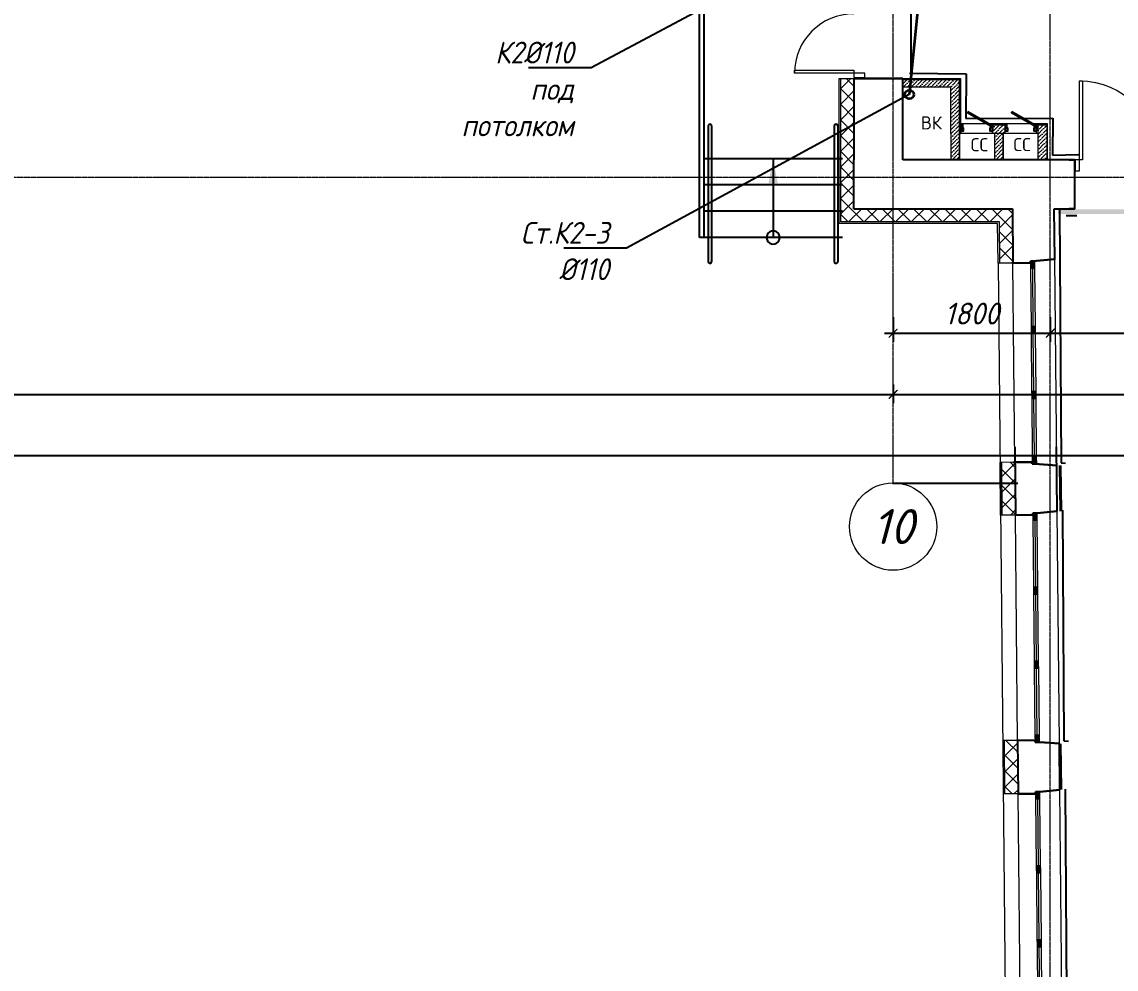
# Model space of a CAD drawing. Header units: millimetres. Extents: x -10178924 to 11692288, y -947381 to 58396.
# Drawn here: x 847554 to 860085, y -898856 to -888014 of the extents above; entities that cross this region are included whole.
import ezdxf
from ezdxf import colors
from ezdxf.entities.mleader import LeaderData, LeaderLine
from ezdxf.enums import TextEntityAlignment as Align
from ezdxf.math import Vec2, Vec3

# ---------------------------------------------------------------- set-up
doc = ezdxf.new("R2010")
doc.units = ezdxf.units.MM
doc.linetypes.add('осевая', pattern=[50.8, 31.75, -6.35, 6.35, -6.35])
for name, color, linetype, lineweight in [('!К2', 150, 'Continuous', 35), ('0. Подпись', 194, 'Continuous', 18), ('PDF _0', 7, 'Continuous', 9), ('АР_Двери', 250, 'Continuous', 9), ('Основная ГКЛ', 250, 'Continuous', 9), ('Отделка СТЕН', 6, 'Continuous', 13), ('Перегородки пеноблок', 40, 'Continuous', 9), ('Размеры осевые', 153, 'Continuous', 9), ('Стены.1', 7, 'Continuous', 25)]:
    doc.layers.add(name, color=color, linetype=linetype, lineweight=lineweight)
for name, color, linetype in [('PDF _Medium Lines', 7, 'Continuous'), ('PDF _Стены краска9010', 7, 'Continuous'), ('ВК_Выноски', 7, 'Continuous'), ('Лестницы _ крыльца.1', 7, 'Continuous'), ('Стены внутр.1', 7, 'Continuous')]:
    doc.layers.add(name, color=color, linetype=linetype)
doc.layers.add('PDF _Стены отделка', color=7, linetype='Continuous', true_color=0xb505c2)
doc.styles.add('ISOCPEUR', font='isocpeui.ttf', dxfattribs={"width": 0.9})
doc.styles.add('PDF ISOCPEUR', font='isocpeur.ttf')
doc.styles.add('PDF ISOCPEUR Italic', font='isocpeui.ttf')
doc.styles.add('Текст_М100', font='GOST_Common Italic.ttf', dxfattribs={"height": 250})
doc.linetypes.add('зигзаг', pattern='A,0.00254,-5.08,[131,ltypeshp.shx,S=5.08,R=0,X=-5.08,Y=0],-10.16,[131,ltypeshp.shx,S=5.08,R=180,X=5.08,Y=0],-5.08', length=20.32254)
doc.dimstyles.new('Размеры_М100', dxfattribs={"dimtxt": 250, "dimasz": 100, "dimexe": 100, "dimexo": 100, "dimgap": 100, "dimtad": 1, "dimrnd": 5, "dimtxsty": 'Текст_М100', "dimblk": 'ARCHTICK', "dimcen": 250, "dimdle": 100, "dimadec": 0, "dimazin": 2, "dimtfac": 1, "dimtmove": 1, "dimatfit": 3, "dimfxl": 1, "dimarcsym": 0})
pattern_1 = [(45, (-14424.51, -64300.89), (-89.80256, 89.80256), []), (135, (-14424.51, -64300.89), (-89.80256, -89.80256), [])]
pattern_2 = [(45, (-2131.595, 156514.857), (16.83798, 61.739261), [79.375, -15.875, 0, -15.875])]

# ---------------------------------------------------------------- blocks, each defined once
blk = doc.blocks.new('_None')
blk = doc.blocks.new('Трехстворчатое Окно 22_3')
at = {"layer": 'Стены.1', "linetype": 'Continuous', "lineweight": 0}
for points in [[(-1310, 0), (-1310, -50), (-1230, -50), (-1230, 0)], [(-423, -50), (-423, 0), (-463, 0), (-463, -50)], [(-423, 0), (-423, -50), (-383, -50), (-383, 0)], [(423, -50), (423, 0), (383, 0), (383, -50)], [(423, 0), (423, -50), (463, -50), (463, 0)], [(1310, -50), (1310, 0), (1230, 0), (1230, -50)]]:
    blk.add_hatch(color=256, dxfattribs=at).paths.add_polyline_path(points)
at = {"layer": 'Стены.1', "linetype": 'Continuous', "lineweight": 5}
for p, q in [((-1330, 230), (1330, 230)), ((-1230, 0), (-463, 0)), ((-383, 0), (383, 0)), ((463, 0), (1230, 0)), ((-1230, -25), (-463, -25)), ((-463, -50), (-1230, -50)), ((-383, -25), (383, -25)), ((383, -50), (-383, -50)), ((463, -25), (1230, -25)), ((1230, -50), (463, -50)), ((-1290, -250), (1290, -250))]:
    blk.add_line(p, q, dxfattribs=at)
at = {"layer": 'Стены.1', "linetype": 'Continuous', "lineweight": 30}
for p, q in [((-1310, 0), (-1330, 230)), ((1310, 0), (1330, 230)), ((-1310, -50), (-1310, 0)), ((-1310, -50), (-1310, 0)), ((1310, -50), (1310, 0)), ((1310, -50), (1310, 0)), ((-1290, -50), (-1310, -50)), ((-1290, -50), (-1310, -50)), ((-1290, -250), (-1290, -50)), ((1290, -50), (1310, -50)), ((1290, -50), (1310, -50)), ((1290, -250), (1290, -50))]:
    blk.add_line(p, q, dxfattribs=at)
at = {"layer": 'Стены.1', "linetype": 'Continuous', "lineweight": 20}
for p, q in [((-1310, 0), (-1230, 0)), ((-1230, 0), (-1230, -50)), ((-463, -50), (-463, 0)), ((-463, 0), (-423, 0)), ((-423, 0), (-383, 0)), ((-383, 0), (-383, -50)), ((383, -50), (383, 0)), ((383, 0), (423, 0)), ((423, 0), (463, 0)), ((463, 0), (463, -50)), ((1230, -50), (1230, 0)), ((1230, 0), (1310, 0)), ((-1230, -50), (-1310, -50)), ((-423, -50), (-463, -50)), ((-383, -50), (-423, -50)), ((423, -50), (383, -50)), ((463, -50), (423, -50)), ((1310, -50), (1230, -50))]:
    blk.add_line(p, q, dxfattribs=at)
blk = doc.blocks.new('*U2197')
at = {"layer": 'АР_Двери'}
for points in [[(1745, 1014), (1710, 1014), (1710, 0), (1745, 0)], [(50, 681), (85, 681), (85, 0), (50, 0)], [(50, 0), (0, 0), (0, -125), (50, -125)], [(1745, 0), (1795, 0), (1795, -125), (1745, -125)]]:
    blk.add_lwpolyline(points, close=True, dxfattribs=at)
for centre, radius, start, end in [((1745, 0), 1014, 90, 180), ((50, 0), 681, 0, 90)]:
    blk.add_arc(centre, radius, start, end, dxfattribs=at)
at = {"layer": 'Основная ГКЛ', "ltscale": 5}
for p, q in [((-10, 0), (-10, -125)), ((1805, 0), (1805, -125))]:
    blk.add_line(p, q, dxfattribs=at)
blk = doc.blocks.new('*U2198')
at = {"layer": 'АР_Двери'}
for points in [[(50, 1076), (85, 1076), (85, 0), (50, 0)], [(2030, 903), (1995, 903), (1995, 0), (2030, 0)], [(50, 0), (0, 0), (0, -125), (50, -125)], [(2030, 0), (2080, 0), (2080, -125), (2030, -125)]]:
    blk.add_lwpolyline(points, close=True, dxfattribs=at)
for centre, radius, start, end in [((50, 0), 1076, 0, 90), ((2030, 0), 903, 90, 180)]:
    blk.add_arc(centre, radius, start, end, dxfattribs=at)
at = {"layer": 'Основная ГКЛ', "ltscale": 5}
for p, q in [((-10, 0), (-10, -125)), ((2090, 0), (2090, -125))]:
    blk.add_line(p, q, dxfattribs=at)
blk = doc.blocks.new('_ArchTick')
at = {"color": 0, "linetype": 'ByBlock', "const_width": 0.15}
blk.add_lwpolyline([(-0.5, -0.5), (0.5, 0.5)], dxfattribs=at)
blk = doc.blocks.new('*D2492')
at = {"layer": 'Defpoints', "color": 0, "ltscale": 100, "transparency": 16777216}
for p in [(0, -18048), (54000, -18048), (54000, -18687)]:
    blk.add_point(p, dxfattribs=at)
at = {"layer": 'Размеры осевые', "color": 0, "lineweight": -2, "ltscale": 100, "transparency": 16777216}
for p, q in [((0, -18148), (0, -18787)), ((54000, -18148), (54000, -18787)), ((-100, -18687), (54100, -18687))]:
    blk.add_line(p, q, dxfattribs=at)
at = {"layer": 'Размеры осевые', "color": 0, "lineweight": -2, "ltscale": 100, "transparency": 16777216, "xscale": 100, "yscale": 100, "zscale": 100, "rotation": 180}
blk.add_blockref('_ArchTick', (0, -18687), dxfattribs=at)
at = {"layer": 'Размеры осевые', "color": 0, "lineweight": -2, "ltscale": 100, "transparency": 16777216, "xscale": 100, "yscale": 100, "zscale": 100}
blk.add_blockref('_ArchTick', (54000, -18687), dxfattribs=at)
at = {"layer": 'Размеры осевые', "color": 0, "ltscale": 100, "transparency": 16777216, "insert": (27000, -18462), "char_height": 250, "attachment_point": 5, "style": 'Текст_М100'}
blk.add_mtext('54000', dxfattribs=at)
blk = doc.blocks.new('*D2493')
at = {"layer": 'Defpoints', "color": 0, "ltscale": 100, "transparency": 16777216}
for p in [(0, -17775), (23750, -17775), (23750, -17987)]:
    blk.add_point(p, dxfattribs=at)
at = {"layer": 'Размеры осевые', "color": 0, "lineweight": -2, "ltscale": 100, "transparency": 16777216}
for p, q in [((0, -17875), (0, -18087)), ((23750, -17875), (23750, -18087)), ((-100, -17987), (23850, -17987))]:
    blk.add_line(p, q, dxfattribs=at)
at = {"layer": 'Размеры осевые', "color": 0, "lineweight": -2, "ltscale": 100, "transparency": 16777216, "xscale": 100, "yscale": 100, "zscale": 100, "rotation": 180}
blk.add_blockref('_ArchTick', (0, -17987), dxfattribs=at)
at = {"layer": 'Размеры осевые', "color": 0, "lineweight": -2, "ltscale": 100, "transparency": 16777216, "xscale": 100, "yscale": 100, "zscale": 100}
blk.add_blockref('_ArchTick', (23750, -17987), dxfattribs=at)
at = {"layer": 'Размеры осевые', "color": 0, "ltscale": 100, "transparency": 16777216, "insert": (11875, -17760), "char_height": 250, "attachment_point": 5, "style": 'Текст_М100'}
blk.add_mtext('23750', dxfattribs=at)
blk = doc.blocks.new('*D2494')
at = {"layer": 'Defpoints', "color": 0, "ltscale": 100, "transparency": 16777216}
for p in [(30250, -17380), (23750, -17775), (30250, -17987)]:
    blk.add_point(p, dxfattribs=at)
at = {"layer": 'Размеры осевые', "color": 0, "lineweight": -2, "ltscale": 100, "transparency": 16777216}
for p, q in [((30250, -17480), (30250, -18087)), ((23750, -17875), (23750, -18087)), ((23650, -17987), (30350, -17987))]:
    blk.add_line(p, q, dxfattribs=at)
at = {"layer": 'Размеры осевые', "color": 0, "lineweight": -2, "ltscale": 100, "transparency": 16777216, "xscale": 100, "yscale": 100, "zscale": 100, "rotation": 180}
blk.add_blockref('_ArchTick', (23750, -17987), dxfattribs=at)
at = {"layer": 'Размеры осевые', "color": 0, "lineweight": -2, "ltscale": 100, "transparency": 16777216, "xscale": 100, "yscale": 100, "zscale": 100}
blk.add_blockref('_ArchTick', (30250, -17987), dxfattribs=at)
at = {"layer": 'Размеры осевые', "color": 0, "ltscale": 100, "transparency": 16777216, "insert": (27000, -17762), "char_height": 250, "attachment_point": 5, "style": 'Текст_М100'}
blk.add_mtext('6500', dxfattribs=at)
blk = doc.blocks.new('*D2499')
at = {"layer": 'Defpoints', "color": 0, "ltscale": 100, "transparency": 16777216}
for p in [(23750, -17004), (25550, -17004), (25550, -17287)]:
    blk.add_point(p, dxfattribs=at)
at = {"layer": 'Размеры осевые', "color": 0, "lineweight": -2, "ltscale": 100, "transparency": 16777216}
for p, q in [((23750, -17104), (23750, -17387)), ((25550, -17104), (25550, -17387)), ((23650, -17287), (25650, -17287))]:
    blk.add_line(p, q, dxfattribs=at)
at = {"layer": 'Размеры осевые', "color": 0, "lineweight": -2, "ltscale": 100, "transparency": 16777216, "xscale": 100, "yscale": 100, "zscale": 100, "rotation": 180}
blk.add_blockref('_ArchTick', (23750, -17287), dxfattribs=at)
at = {"layer": 'Размеры осевые', "color": 0, "lineweight": -2, "ltscale": 100, "transparency": 16777216, "xscale": 100, "yscale": 100, "zscale": 100}
blk.add_blockref('_ArchTick', (25550, -17287), dxfattribs=at)
at = {"layer": 'Размеры осевые', "color": 0, "ltscale": 100, "transparency": 16777216, "insert": (24650, -17062), "char_height": 250, "attachment_point": 5, "style": 'Текст_М100'}
blk.add_mtext('1800', dxfattribs=at)
blk = doc.blocks.new('*D2500')
at = {"layer": 'Defpoints', "color": 0, "ltscale": 100, "transparency": 16777216}
for p in [(28450, -16752), (25550, -17004), (28450, -17287)]:
    blk.add_point(p, dxfattribs=at)
at = {"layer": 'Размеры осевые', "color": 0, "lineweight": -2, "ltscale": 100, "transparency": 16777216}
for p, q in [((28450, -16852), (28450, -17387)), ((25550, -17104), (25550, -17387)), ((25450, -17287), (28550, -17287))]:
    blk.add_line(p, q, dxfattribs=at)
at = {"layer": 'Размеры осевые', "color": 0, "lineweight": -2, "ltscale": 100, "transparency": 16777216, "xscale": 100, "yscale": 100, "zscale": 100, "rotation": 180}
blk.add_blockref('_ArchTick', (25550, -17287), dxfattribs=at)
at = {"layer": 'Размеры осевые', "color": 0, "lineweight": -2, "ltscale": 100, "transparency": 16777216, "xscale": 100, "yscale": 100, "zscale": 100}
blk.add_blockref('_ArchTick', (28450, -17287), dxfattribs=at)
at = {"layer": 'Размеры осевые', "color": 0, "ltscale": 100, "transparency": 16777216, "insert": (27000, -17062), "char_height": 250, "attachment_point": 5, "style": 'Текст_М100'}
blk.add_mtext('2900', dxfattribs=at)
blk = doc.blocks.new('A$Cad086cf1')
at = {"layer": 'Отделка СТЕН', "true_color": 0x636466, "transparency": 33554687}
h = blk.add_hatch(dxfattribs=at)
h.set_pattern_fill('ANSI37', color=251, scale=40)
h.set_pattern_definition(pattern_1)
h.paths.add_polyline_path([(25115.254, -15862.111), (23301.119, -15862.111), (23301.119, -14371.906), (23151.119, -14371.981), (23151.119, -16012.111), (24966.723, -16012.111), (24971.37, -16484.126), (25122.615, -16483.993)])
h = blk.add_hatch(dxfattribs=at)
h.set_pattern_fill('ANSI37', color=251, scale=40)
h.set_pattern_definition(pattern_1)
h.paths.add_polyline_path([(25206.58, -25139.601), (25056.573, -25139.601), (25062.783, -25770.425), (25212.79, -25770.425)])
h.paths.add_polyline_path([(25175.165, -21948.28), (25025.158, -21948.28), (25031.177, -22559.726), (25181.18, -22559.726), (25181.184, -22559.726)])
h.paths.add_polyline_path([(25143.819, -18763.895), (24993.836, -18766.379), (24999.762, -19368.405), (25149.769, -19368.405)])
h.paths.add_polyline_path([(28845.923, -21926.362), (28695.919, -21926.362), (28700.508, -22558.111), (28850.512, -22558.111)])
h.paths.add_polyline_path([(28822.89, -18755.849), (28672.886, -18755.849), (28677.176, -19346.43), (28827.18, -19346.43)])
at = {"layer": 'Перегородки пеноблок', "true_color": 0x636466, "transparency": 33554687}
h = blk.add_hatch(dxfattribs=at)
h.set_pattern_fill('ANSI36', color=251, scale=10)
h.set_pattern_definition([(45, (-2631.458, 3141.02), (16.83798, 61.73926), [79.375, -15.875, 0, -15.875])])
h.paths.add_polyline_path([(24411.119, -14471.906), (23861.119, -14471.906), (23861.119, -14381.906), (24511.119, -14381.906), (24511.119, -15002.111), (24511.256, -15002.111), (24511.256, -15302.111), (24411.119, -15302.111), (24411.256, -15002.111)])
h = blk.add_hatch(dxfattribs=at)
h.set_pattern_fill('ANSI36', color=251, scale=10)
h.set_pattern_definition(pattern_2)
h.paths.add_polyline_path([(24528.053, -14902.111), (24511.119, -14902.111), (24511.119, -15002.111), (24528.053, -15002.111)])
h = blk.add_hatch(dxfattribs=at)
h.set_pattern_fill('ANSI36', color=251, scale=10)
h.set_pattern_definition([(45, (-2131.595, 3141.02), (16.83798, 61.73926), [79.375, -15.875, 0, -15.875])])
h.paths.add_polyline_path([(24887.321, -15002.111), (24887.321, -14902.111), (25032.173, -14902.111), (25032.173, -15002.111), (25011.119, -15002.111), (25011.119, -15302.111), (24910.983, -15302.111), (24911.119, -15002.111)])
h = blk.add_hatch(dxfattribs=at)
h.set_pattern_fill('ANSI36', color=251, scale=10)
h.set_pattern_definition(pattern_2)
h.paths.add_polyline_path([(25411.119, -15302.111), (25512.72, -15302.111), (25512.72, -14902.111), (25411.119, -14902.111)])
at = {"layer": 'Стены.1', "linetype": 'Continuous', "lineweight": 0, "true_color": 0x636466, "transparency": 33554687}
for points in [[(25322.42, -16462.134), (25372.418, -16461.669), (25373.162, -16541.666), (25323.164, -16542.131)], [(25379.734, -17248.302), (25329.736, -17248.767), (25329.364, -17208.768), (25379.362, -17208.303)], [(25329.736, -17248.767), (25379.734, -17248.302), (25380.106, -17288.3), (25330.108, -17288.765)], [(25386.678, -17994.936), (25336.68, -17995.401), (25336.308, -17955.403), (25386.306, -17954.938)], [(25336.68, -17995.401), (25386.678, -17994.936), (25387.05, -18034.934), (25337.052, -18035.399)], [(25393.994, -18781.569), (25343.996, -18782.034), (25343.252, -18702.037), (25393.25, -18701.572)]]:
    blk.add_hatch(color=251, dxfattribs=at).paths.add_polyline_path(points)
at = {"layer": 'Defpoints', "color": 251, "linetype": 'Continuous', "true_color": 0x636466, "transparency": 33554687}
blk.add_line((23743.062, -19003.515), (25177.369, -19003.515), dxfattribs=at)
at = {"layer": 'PDF _0', "color": 18, "lineweight": 25, "true_color": 0x000000, "transparency": 33554687}
blk.add_line((22375.723, -15289.789), (22375.553, -16191.495), dxfattribs=at)
for centre, radius, start, end in [((22376.082, -16191.495), 75.146, 89.5965124, 269.5965181), ((22375.553, -16191.495), 75.144, 269.9999971, 90.0000029)]:
    blk.add_arc(centre, radius, start, end, dxfattribs=at)
at = {"layer": 'PDF _Medium Lines', "color": 251, "true_color": 0x636466, "transparency": 33554687}
for points in [[(24605.455, -14753.6), (24600.348, -14762.428), (24861.048, -14910.94), (24866.155, -14902.111)], [(25109.575, -14753.6), (25104.918, -14762.418), (25365.618, -14910.93), (25370.275, -14902.111)], [(24528.053, -14969.845), (24557.686, -14969.845), (24557.686, -14940.211), (24549.22, -14940.211), (24549.22, -14902.111), (24528.053, -14902.111)], [(24887.321, -14969.845), (24887.321, -14902.111), (24887.321, -14969.845), (24887.321, -14902.111), (24866.155, -14902.111), (24866.155, -14940.211), (24857.688, -14940.211), (24857.688, -14969.845)], [(25032.173, -14969.845), (25061.807, -14969.845), (25061.807, -14940.211), (25053.34, -14940.211), (25053.34, -14902.111), (25032.173, -14902.111)], [(25391.442, -14969.845), (25391.442, -14902.111), (25391.442, -14969.845), (25391.442, -14902.111), (25370.275, -14902.111), (25370.275, -14940.211), (25361.808, -14940.211), (25361.808, -14969.845)]]:
    blk.add_lwpolyline(points, close=True, dxfattribs=at)
at = {"layer": 'PDF _Стены краска9010', "color": 251, "true_color": 0x636466, "transparency": 33554585}
for p, q in [((23956.462, -182.734), (23953.551, -14337.042)), ((23936.626, -14309.493), (24586.046, -14317.063)), ((23953.551, -14337.042), (23953.551, -14337.042)), ((24586.046, -14317.063), (24581.467, -14830.958)), ((24581.467, -14830.958), (25578.584, -14825.005)), ((25578.584, -14825.005), (25575.193, -15249.554)), ((25575.193, -15249.554), (25874.648, -15242.903)), ((25656.044, -15878.262), (25673.948, -18771.678)), ((25673.948, -18771.678), (25724.062, -18773.3)), ((25688.656, -19312.521), (25706.56, -21954.042)), ((25706.56, -21954.042), (25756.674, -21955.663)), ((25720.071, -22503.841), (25737.975, -25145.362))]:
    blk.add_line(p, q, dxfattribs=at)
at = {"layer": 'PDF _Стены краска9010', "color": 251, "true_color": 0x636466, "transparency": 33554483}
blk.add_line((25853.032, -15944.161), (25729.933, -15944.161), dxfattribs=at)
at = {"layer": 'PDF _Стены отделка', "color": 251, "linetype": 'зигзаг', "lineweight": 40, "ltscale": 0.1, "true_color": 0x636466, "transparency": 33554610}
for p, q in [((25664.507, -18801.313), (25670.933, -19323.56)), ((25670.933, -19323.56), (25670.933, -19323.56)), ((25664.507, -21987.61), (25670.933, -22509.858)), ((25670.933, -22509.858), (25670.933, -22509.858))]:
    blk.add_line(p, q, dxfattribs=at)
at = {"layer": 'PDF _Стены отделка', "color": 251, "true_color": 0x636466, "transparency": 33554559}
for points in [[(25639.232, -15868.825), (25639.232, -15923.86), (28143.368, -15868.825)], [(25639.232, -15923.86), (28143.368, -15868.825), (28142.573, -15923.86)]]:
    blk.add_solid(points, dxfattribs=at)
at = {"layer": 'Лестницы _ крыльца.1', "color": 251, "linetype": 'Continuous', "true_color": 0x636466, "transparency": 33554687}
for p, q in [((21531.484, -16191.495), (21531.484, -12326.906)), ((23169.162, -16191.495), (21531.484, -16191.495))]:
    blk.add_line(p, q, dxfattribs=at)
for points in [[(21582.284, -12326.906), (21582.284, -16191.495)], [(21633.084, -14914.175), (21633.084, -16470.896)], [(21671.184, -14914.175), (21671.184, -16470.896)], [(23076.028, -14914.62), (23076.028, -16470.896)], [(23118.362, -14914.62), (23118.362, -16470.896)], [(23169.162, -15289.789), (21582.284, -15289.789)], [(23169.162, -15590.357), (21582.284, -15590.357)], [(23169.162, -15890.926), (21582.284, -15890.926)]]:
    blk.add_lwpolyline(points, dxfattribs=at)
for centre, radius, start, end in [((21652.134, -14914.398), 19.051, 359.330704, 180.669296), ((23097.195, -14916.737), 21.272, 5.7096372, 174.2903628), ((21652.134, -16468.644), 19.183, 186.7441818, 353.2558182), ((23097.195, -16466.279), 21.665, 192.3050368, 347.6949632)]:
    blk.add_arc(centre, radius, start, end, dxfattribs=at)
at = {"layer": 'Отделка СТЕН', "color": 251, "true_color": 0x636466, "transparency": 33554687}
for p, q in [((23131.119, -14371.991), (23301.119, -14371.906)), ((24951.76, -16484.119), (25101.133, -31698.119)), ((25122.615, -16484.191), (24951.76, -16484.119)), ((25143.819, -18763.895), (24974.64, -18766.697)), ((25149.769, -19368.405), (24979.769, -19368.405)), ((25175.165, -21948.28), (25005.165, -21948.28)), ((25181.184, -22559.726), (25011.184, -22559.726))]:
    blk.add_line(p, q, dxfattribs=at)
for points in [[(24946.919, -16032.111), (23131.119, -16032.111), (23131.119, -14371.991)], [(24971.37, -16484.127), (24966.723, -16012.111), (23151.119, -16012.111), (23151.119, -14371.981)], [(24951.76, -16484.119), (24946.919, -16032.111)], [(24979.769, -19368.405), (24974.64, -18766.697)], [(24999.762, -19368.405), (24993.836, -18766.379)], [(25031.177, -22559.726), (25025.158, -21948.28)]]:
    blk.add_lwpolyline(points, dxfattribs=at)
at = {"layer": 'Перегородки пеноблок', "color": 251, "true_color": 0x636466, "transparency": 33554687}
for p, q in [((23861.119, -14471.906), (23861.119, -14371.906)), ((23861.119, -14371.906), (24521.119, -14371.906)), ((24521.119, -14371.906), (24521.119, -14887.241)), ((24411.119, -14471.906), (23861.119, -14471.906)), ((24411.119, -15002.111), (24411.119, -14471.906)), ((24511.119, -15002.111), (24511.119, -14887.235)), ((24521.119, -14887.241), (25408.375, -14887.81)), ((24528.053, -15002.111), (24528.053, -14887.81)), ((24887.321, -15002.111), (24887.321, -14887.235)), ((25032.173, -15003.262), (25032.173, -14888.386)), ((25391.442, -15002.111), (25391.442, -14887.235)), ((25411.119, -15002.111), (25411.119, -14887.81)), ((24411.119, -15002.111), (24411.119, -15302.111)), ((25411.119, -15002.111), (24511.211, -15002.111)), ((24910.983, -15002.111), (24910.983, -15302.111)), ((25411.119, -15302.111), (25411.119, -15002.111)), ((25512.72, -15302.111), (25411.119, -15302.111))]:
    blk.add_line(p, q, dxfattribs=at)
for points in [[(23861.119, -14381.906), (24511.119, -14381.906)], [(24511.119, -14381.906), (24511.256, -15302.111), (24511.119, -14381.906)], [(24511.119, -14902.111), (24528.053, -14902.111)], [(24887.321, -14902.111), (25032.173, -14902.111)], [(25391.442, -14902.111), (25512.72, -14902.111)], [(25408.375, -14887.81), (25512.72, -14887.81)], [(25512.72, -14887.81), (25512.72, -15302.111), (25512.72, -14887.81)], [(25011.119, -15002.687), (25011.119, -15302.111), (25011.119, -15002.687)]]:
    blk.add_lwpolyline(points, dxfattribs=at)
at = {"layer": 'Размеры осевые', "color": 251, "linetype": 'осевая', "ltscale": 0.5, "true_color": 0x636466, "transparency": 33554687}
for p, q in [((23750, -19000), (23750, 1500)), ((25550, -58512.867), (25550, -4812.867)), ((-9750, -15500), (34900, -15500))]:
    blk.add_line(p, q, dxfattribs=at)
at = {"layer": 'Размеры осевые', "color": 251, "ltscale": 100, "true_color": 0x636466, "transparency": 33554687}
blk.add_circle((23750, -19500), 500, dxfattribs=at)
at = {"layer": 'Стены внутр.1', "color": 251, "linetype": 'Continuous', "true_color": 0x636466, "transparency": 33554687}
blk.add_line((23861.119, -14371.906), (23301.119, -14371.906), dxfattribs=at)
at = {"layer": 'Стены внутр.1', "color": 251, "linetype": 'Continuous', "true_color": 0x636466, "transparency": 33554687, "flags": 128}
for points in [[(23301.119, -14371.906), (23861.119, -14371.906)], [(25767.847, -15302.111), (25825.277, -15302.111), (25825.277, -15862.111), (25767.847, -15862.111)]]:
    blk.add_lwpolyline(points, dxfattribs=at)
at = {"layer": 'Стены.1', "color": 251, "linetype": 'Continuous', "lineweight": 30, "true_color": 0x636466, "transparency": 33554687}
for p, q in [((25122.615, -16483.993), (25322.606, -16482.133)), ((25322.42, -16462.134), (25372.418, -16461.669)), ((25322.42, -16462.134), (25372.418, -16461.669)), ((25322.606, -16482.133), (25322.42, -16462.134)), ((25322.606, -16482.133), (25322.42, -16462.134)), ((25351.157, -16461.867), (25600.943, -16437.671)), ((25143.819, -18763.895), (25343.81, -18762.035)), ((25343.81, -18762.035), (25343.996, -18782.034)), ((25343.81, -18762.035), (25343.996, -18782.034)), ((25343.996, -18782.034), (25393.994, -18781.569)), ((25343.996, -18782.034), (25393.994, -18781.569)), ((25372.733, -18781.767), (25622.925, -18801.313))]:
    blk.add_line(p, q, dxfattribs=at)
at = {"layer": 'Стены.1', "color": 251, "linetype": 'Continuous', "true_color": 0x636466, "transparency": 33554687}
for p, q in [((25122.615, -16484.191), (25301.345, -16482.331)), ((25322.42, -16462.134), (25372.418, -16461.669)), ((25322.606, -16482.133), (25322.42, -16462.134)), ((25351.157, -16461.867), (25600.943, -16437.671)), ((25122.558, -18764.092), (25322.549, -18762.232)), ((25343.81, -18762.035), (25343.996, -18782.034)), ((25343.996, -18782.034), (25393.994, -18781.569)), ((25372.733, -18781.767), (25622.925, -18801.313)), ((25149.769, -19368.405), (25349.76, -19366.437)), ((25349.563, -19346.438), (25399.561, -19345.946)), ((25349.76, -19366.437), (25349.563, -19346.438)), ((25399.561, -19345.946), (25629.351, -19323.56)), ((25175.165, -21948.28), (25375.156, -21946.312)), ((25375.156, -21946.312), (25375.353, -21966.311)), ((25375.353, -21966.311), (25425.35, -21965.819)), ((25425.35, -21965.819), (25655.537, -21983.676)), ((25380.978, -22537.758), (25430.975, -22537.266)), ((25381.175, -22557.757), (25380.978, -22537.758)), ((25430.975, -22537.266), (25660.766, -22514.88)), ((25181.184, -22559.726), (25381.175, -22557.757))]:
    blk.add_line(p, q, dxfattribs=at)
at = {"layer": 'Стены.1', "color": 251, "linetype": 'Continuous', "lineweight": 5, "true_color": 0x636466, "transparency": 33554687}
for p, q in [((25143.819, -18763.895), (25122.615, -16483.993)), ((25622.925, -18801.313), (25600.943, -16437.671)), ((25323.164, -16542.131), (25329.364, -17208.768)), ((25354.363, -17208.536), (25348.163, -16541.898)), ((25379.362, -17208.303), (25373.162, -16541.666)), ((25330.108, -17288.765), (25336.308, -17955.403)), ((25361.307, -17955.17), (25355.107, -17288.533)), ((25386.306, -17954.938), (25380.106, -17288.3)), ((25337.052, -18035.399), (25343.252, -18702.037)), ((25368.251, -18701.805), (25362.051, -18035.167)), ((25393.25, -18701.572), (25387.05, -18034.934))]:
    blk.add_line(p, q, dxfattribs=at)
at = {"layer": 'Стены.1', "color": 251, "linetype": 'Continuous', "lineweight": 20, "true_color": 0x636466, "transparency": 33554687}
for p, q in [((25322.42, -16462.134), (25323.164, -16542.131)), ((25373.162, -16541.666), (25372.418, -16461.669)), ((25323.164, -16542.131), (25373.162, -16541.666)), ((25379.362, -17208.303), (25329.364, -17208.768)), ((25329.364, -17208.768), (25329.736, -17248.767)), ((25329.736, -17248.767), (25330.108, -17288.765)), ((25330.108, -17288.765), (25380.106, -17288.3)), ((25379.734, -17248.302), (25379.362, -17208.303)), ((25380.106, -17288.3), (25379.734, -17248.302)), ((25386.306, -17954.938), (25336.308, -17955.403)), ((25336.308, -17955.403), (25336.68, -17995.401)), ((25336.68, -17995.401), (25337.052, -18035.399)), ((25337.052, -18035.399), (25387.05, -18034.934)), ((25386.678, -17994.936), (25386.306, -17954.938)), ((25387.05, -18034.934), (25386.678, -17994.936)), ((25393.25, -18701.572), (25343.252, -18702.037)), ((25343.252, -18702.037), (25343.996, -18782.034)), ((25393.994, -18781.569), (25393.25, -18701.572))]:
    blk.add_line(p, q, dxfattribs=at)
at = {"layer": 'Стены.1', "color": 251, "linetype": 'Continuous', "true_color": 0x636466, "transparency": 33554687, "flags": 128}
for points in [[(23301.119, -14371.906), (23301.119, -15302.111)], [(23861.119, -15302.111), (23861.119, -14371.906)], [(23301.119, -15862.111), (23301.119, -15302.111)], [(25825.277, -15302.111), (23861.119, -15302.111)], [(23301.119, -15862.111), (25115.254, -15862.111)], [(25115.254, -15862.111), (25122.615, -16483.993)], [(25595.277, -15862.111), (25825.277, -15862.111)], [(25601.044, -16447.968), (25595.277, -15862.111)], [(25142.132, -18592.589), (25149.769, -19368.405)], [(25629.351, -19323.56), (25622.109, -18587.864)], [(25175.165, -21948.28), (25181.184, -22559.726)], [(25660.766, -22514.88), (25655.537, -21983.676)]]:
    blk.add_lwpolyline(points, dxfattribs=at)
at = {"layer": 'Стены.1', "color": 251, "true_color": 0x636466, "transparency": 33554559}
blk.add_solid([(22428.641, -15569.789), (22375.723, -15289.789), (22322.804, -15569.789)], dxfattribs=at)
at = {"color": 251, "linetype": 'ByBlock', "true_color": 0x636466, "transparency": 33554687, "rotation": 90}
blk.add_blockref('*U2197', (23301.119, -14361.906), dxfattribs=at)
at = {"color": 251, "linetype": 'ByBlock', "true_color": 0x636466, "transparency": 33554687, "xscale": -1}
blk.add_blockref('*U2198', (27915.195, -15302.111), dxfattribs=at)
at = {"layer": 'Стены.1', "color": 251, "linetype": 'Continuous', "true_color": 0x636466, "transparency": 33554687, "xscale": -0.9999999999999996, "zscale": 1000, "rotation": 270.5639944163311}
for p in [(25412.455, -20655.882), (25443.87, -23847.202)]:
    blk.add_blockref('Трехстворчатое Окно 22_3', p, dxfattribs=at)
at = {"layer": '0. Подпись', "color": 251, "lineweight": 5, "ltscale": 0.1, "true_color": 0x636466, "transparency": 33554687, "char_height": 150, "attachment_point": 7, "style": 'PDF ISOCPEUR'}
for s, insert in [('ВК', (24067.827, -14955.201)), ('СС', (24638.638, -15204.907)), ('СС', (25127.19, -15203.389))]:
    blk.add_mtext(s, dxfattribs=dict(at, insert=insert))
at = {"layer": 'Размеры осевые', "color": 251, "ltscale": 100, "true_color": 0x636466, "transparency": 33554687, "style": 'PDF ISOCPEUR Italic'}
blk.add_text('10', height=400, dxfattribs=at).set_placement((23750, -19500), align=Align.MIDDLE_CENTER)
at = {"layer": 'Размеры осевые', "color": 251, "ltscale": 100, "true_color": 0x636466, "transparency": 33554687}
for base, p1, p2, picture, middle in [((28450, -17286.992), (25550, -17004.374), (28450, -16751.505), '*D2500', (27000, -17061.992)), ((25550, -17286.992), (23750, -17004.374), (25550, -17004.374), '*D2499', (24650, -17061.992)), ((30250, -17986.992), (23750, -17775.5), (30250, -17380.492), '*D2494', (27000, -17761.992)), ((23750, -17986.992), (0, -17775.5), (23750, -17775.5), '*D2493', (11875, -17760.382)), ((54000, -18686.992), (0, -18048.178), (54000, -18048.178), '*D2492', (27000, -18461.992))]:
    dim = blk.add_linear_dim(base=base, p1=p1, p2=p2, dimstyle='Размеры_М100', dxfattribs=at)
    dim.commit()
    dim.dimension.update_dxf_attribs({"geometry": picture, "text_midpoint": middle})

msp = doc.modelspace()

# ---------------------------------------------------------------- linework, layer by layer
at = {"layer": '!К2', "ltscale": 100}
msp.add_line((858156.6, -884351.8), (857716.9, -888845.4), dxfattribs=at)
msp.add_circle((857716.9, -888845.4), 50, dxfattribs=at)

# ---------------------------------------------------------------- block references
msp.add_blockref('A$Cad086cf1', (833781.5, -874290.7))

# ---------------------------------------------------------------- leaders
at = {"layer": 'ВК_Выноски'}
ml = msp.add_multileader_mtext('Standard', dxfattribs=at)
ml.set_content('{\\W0.9;К2%%C110 под потолком  }', color=7, style='ISOCPEUR')
ml.set_leader_properties(color=7, linetype='ByLayer', lineweight=-1)
ml.set_arrow_properties(name='NONE')
ml.build(insert=Vec2(0, 0))
ml.multileader.update_dxf_attribs({"text_left_attachment_type": 6, "text_right_attachment_type": 6, "dogleg_length": 0.36, "arrow_head_size": 300})
ctx = ml.context
ctx.base_point, ctx.char_height, ctx.arrow_head_size, ctx.landing_gap_size, ctx.plane_origin = Vec3(852411.4, -888540.5), 250, 300, 100, Vec3(864039.7, -909696.6)
ctx.left_attachment, ctx.right_attachment, ctx.text_align_type = 6, 6, 2
notes = []
notes.append((ctx, [(1, (1, 1, 0), (854075.3, -888540.5), (-1, 0), 100.4, [(0, [(857971.1, -886460.1)], 0, [])])]))
ctx.mtext.insert, ctx.mtext.width, ctx.mtext.alignment, ctx.mtext.flow_direction = Vec3(853874.9, -888240.5), 513.532, 3, 5
at = {"layer": 'ВК_Выноски', "lineweight": -2}
ml = msp.add_multileader_mtext('Standard', dxfattribs=at)
ml.set_content('Дренажный насос ^JГном 10-10', color=256, style='ISOCPEUR')
ml.set_leader_properties(lineweight=13)
ml.build(insert=Vec2(0, 0))
ml.multileader.update_dxf_attribs({"text_left_attachment_type": 6, "text_right_attachment_type": 6, "dogleg_length": 1, "arrow_head_size": 300, "scale": 100})
ctx = ml.context
ctx.base_point, ctx.scale, ctx.char_height, ctx.arrow_head_size, ctx.landing_gap_size, ctx.plane_origin = Vec3(757397, -891606.7), 100, 250, 300, 0.09, Vec3(764230.6, -891116.2)
ctx.left_attachment, ctx.right_attachment, ctx.text_align_type = 6, 6, 1
notes.append((ctx, [(1, (1, 1, 0), (760034.7, -891606.7), (-1, 0), 100, [(0, [(763330.9, -888041.1)], 0, [])])]))
ctx.mtext.insert, ctx.mtext.width, ctx.mtext.alignment, ctx.mtext.flow_direction = Vec3(758597.1, -891306.7), 218673.814, 2, 5
ml = msp.add_multileader_mtext('Standard', dxfattribs=at)
ml.set_content('Канализационный затвор \\Pс электроприводом %%C100', color=256, style='ISOCPEUR')
ml.set_leader_properties(lineweight=13)
ml.build(insert=Vec2(0, 0))
ml.multileader.update_dxf_attribs({"text_left_attachment_type": 6, "text_right_attachment_type": 6, "dogleg_length": 1, "arrow_head_size": 300, "scale": 100})
ctx = ml.context
ctx.base_point, ctx.scale, ctx.char_height, ctx.arrow_head_size, ctx.landing_gap_size, ctx.plane_origin = Vec3(756340.5, -894076.4), 100, 250, 300, 0.09, Vec3(765388, -892349.7)
ctx.left_attachment, ctx.right_attachment, ctx.text_align_type = 6, 6, 1
notes.append((ctx, [(1, (1, 1, 0), (760172.6, -894076.4), (-1, 0), 100, [(1, [(762814.7, -888224), (763650.3, -888847.6)], 0, [])])]))
ctx.mtext.insert, ctx.mtext.width, ctx.mtext.alignment, ctx.mtext.flow_direction = Vec3(758085.1, -893751.4), 218673.814, 2, 5
ml = msp.add_multileader_mtext('Standard', dxfattribs=at)
ml.set_content('Канализационная станция\\PSFA SANICUBIC 1 WP NM 4', color=256, style='ISOCPEUR')
ml.set_leader_properties(lineweight=13)
ml.build(insert=Vec2(0, 0))
ml.multileader.update_dxf_attribs({"text_left_attachment_type": 6, "text_right_attachment_type": 6, "dogleg_length": 1, "arrow_head_size": 300, "scale": 100})
ctx = ml.context
ctx.base_point, ctx.scale, ctx.char_height, ctx.arrow_head_size, ctx.landing_gap_size, ctx.plane_origin = Vec3(756446, -894813.5), 100, 250, 300, 0.09, Vec3(765510.9, -891140.3)
ctx.left_attachment, ctx.right_attachment, ctx.text_align_type = 6, 6, 1
notes.append((ctx, [(1, (1, 1, 0), (760460.5, -894813.5), (-1, 0), 100, [(0, [(764370.6, -888257.4)], 0, [])])]))
ctx.mtext.insert, ctx.mtext.width, ctx.mtext.alignment, ctx.mtext.flow_direction = Vec3(758279.1, -894513.5), 218673.814, 2, 5
at = {"layer": 'ВК_Выноски'}
ml = msp.add_multileader_mtext('Standard', dxfattribs=at)
ml.set_content('{\\W0.9;Ст.К2-3\\P%%C110 }', color=7, style='ISOCPEUR')
ml.set_leader_properties(color=7, linetype='ByLayer', lineweight=-1)
ml.set_arrow_properties(name='NONE')
ml.build(insert=Vec2(0, 0))
ml.multileader.update_dxf_attribs({"text_left_attachment_type": 6, "text_right_attachment_type": 6, "dogleg_length": 0.36, "arrow_head_size": 300})
ctx = ml.context
ctx.base_point, ctx.char_height, ctx.arrow_head_size, ctx.landing_gap_size, ctx.plane_origin = Vec3(853033.6, -890603.7), 250, 300, 100, Vec3(863968.1, -909608.4)
ctx.left_attachment, ctx.right_attachment, ctx.text_align_type = 6, 6, 2
notes.append((ctx, [(1, (1, 1, 0), (854479.8, -890603.7), (-1, 0), 100.4, [(0, [(857716.9, -888845.4)], 0, [])])]))
ctx.mtext.insert, ctx.mtext.width, ctx.mtext.alignment, ctx.mtext.flow_direction = Vec3(854279.4, -890303.7), 513.532, 3, 5
for ctx, leaders in notes:
    for number, flags, end, landing, length, lines in leaders:
        leader = LeaderData()
        leader.index, (leader.has_last_leader_line, leader.has_dogleg_vector, leader.attachment_direction) = number, flags
        leader.last_leader_point, leader.dogleg_vector, leader.dogleg_length = Vec3(end), Vec3(landing), length
        for number, points, colour, breaks in lines:
            line = LeaderLine()
            line.index, line.vertices, line.color, line.breaks = number, Vec3.list(points), colors.encode_raw_color(colour), breaks
            leader.lines.append(line)
        ctx.leaders.append(leader)

doc.saveas('drawing.dxf')
